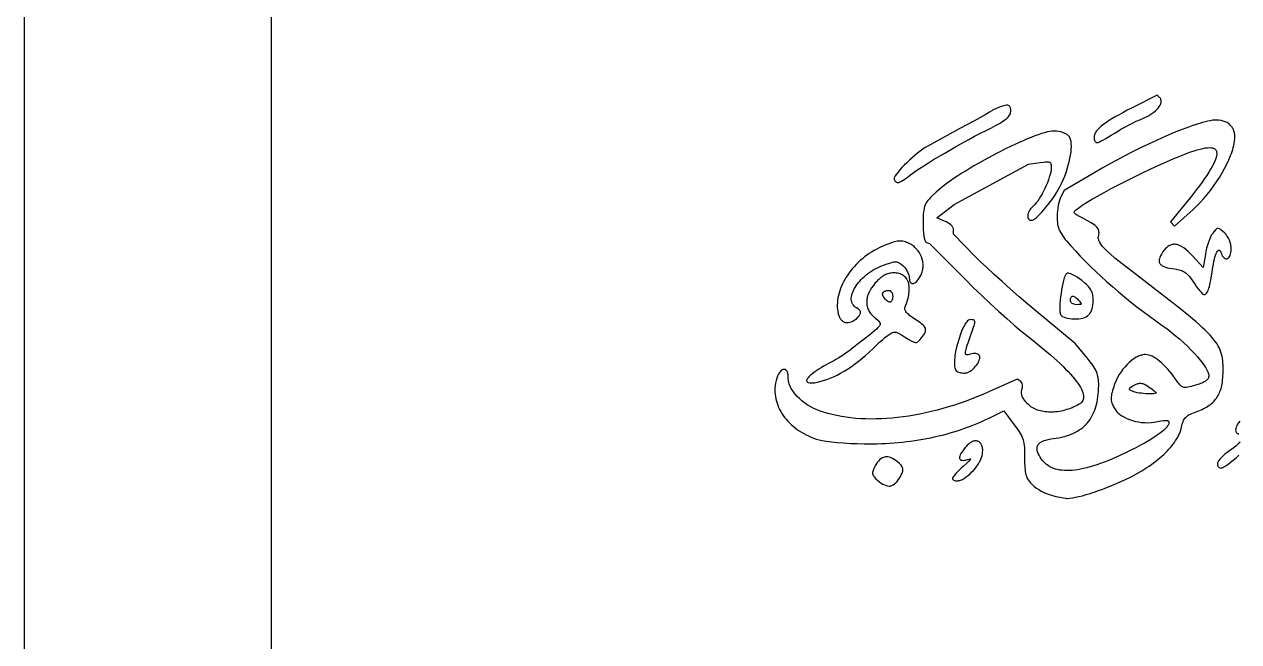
# Model space of a CAD drawing. Extents: x -592 to 638, y 287 to 852.
# Drawn here: x -591.9 to -395, y 569.6 to 669.6 of the extents above; entities that cross this region are included whole.
import ezdxf

# ---------------------------------------------------------------- set-up
doc = ezdxf.new("R2010")
doc.units = 0
doc.layers.add('COUCHE_1', color=18, linetype='CONTINUOUS')
doc.layers.add('LAYER_1', color=174, linetype='CONTINUOUS')

msp = doc.modelspace()

# ---------------------------------------------------------------- linework, layer by layer
at = {"layer": 'COUCHE_1'}
for points in [[(-591.86, 287.13), (638.14, 287.13), (638.14, 852.13), (-591.86, 852.13)], [(-408.23, 658.19), (-412.3, 656.12), (-413.11, 655.71), (-413.84, 655.32), (-414.52, 654.95), (-415.14, 654.6), (-415.7, 654.26), (-416.2, 653.95), (-416.64, 653.65), (-417.04, 653.36), (-417.38, 653.08), (-417.67, 652.82), (-417.91, 652.56), (-418.11, 652.31), (-418.26, 652.07), (-418.33, 651.95), (-418.37, 651.83), (-418.41, 651.71), (-418.44, 651.59), (-418.46, 651.47), (-418.47, 651.35), (-418.46, 651.18), (-418.44, 651.03), (-418.4, 650.89), (-418.34, 650.76), (-418.28, 650.65), (-418.2, 650.56), (-418.09, 650.49), (-417.98, 650.47), (-417.9, 650.48), (-417.82, 650.51), (-417.6, 650.6), (-417.31, 650.74), (-416.97, 650.92), (-416.57, 651.15), (-416.14, 651.4), (-415.68, 651.68), (-415.2, 651.98), (-414.69, 652.3), (-414.12, 652.64), (-413.51, 652.98), (-412.88, 653.31), (-412.25, 653.63), (-411.64, 653.93), (-411.07, 654.19), (-410.55, 654.41), (-410.16, 654.58), (-409.78, 654.76), (-409.43, 654.96), (-409.1, 655.17), (-408.8, 655.39), (-408.53, 655.61), (-408.28, 655.84), (-408.08, 656.07), (-407.9, 656.31), (-407.76, 656.54), (-407.66, 656.77), (-407.63, 656.88), (-407.6, 657), (-407.59, 657.11), (-407.59, 657.22), (-407.6, 657.33), (-407.63, 657.43), (-407.66, 657.53), (-407.71, 657.63), (-407.77, 657.72), (-407.85, 657.81)], [(-432.45, 656.52), (-432.56, 656.53), (-432.68, 656.53), (-432.96, 656.48), (-433.3, 656.4), (-433.81, 656.23), (-434.31, 656.03), (-434.74, 655.83), (-434.92, 655.73), (-435.05, 655.65), (-435.45, 655.4), (-436.13, 655), (-437.01, 654.51), (-437.98, 653.97), (-440.24, 652.75), (-442.31, 651.63), (-445.51, 649.87), (-445.86, 649.66), (-446.24, 649.41), (-446.64, 649.11), (-447.07, 648.77), (-447.51, 648.41), (-447.95, 648.02), (-448.39, 647.62), (-448.82, 647.22), (-449.23, 646.82), (-449.61, 646.43), (-449.95, 646.06), (-450.25, 645.71), (-450.5, 645.39), (-450.69, 645.12), (-450.76, 644.99), (-450.82, 644.88), (-450.85, 644.78), (-450.87, 644.68), (-450.86, 644.55), (-450.83, 644.42), (-450.77, 644.31), (-450.71, 644.21), (-450.62, 644.12), (-450.52, 644.06), (-450.41, 644.01), (-450.29, 644), (-450.21, 644.01), (-450.13, 644.03), (-449.93, 644.1), (-449.71, 644.22), (-449.44, 644.37), (-449.16, 644.56), (-448.85, 644.77), (-448.54, 645), (-448.22, 645.25), (-447.84, 645.55), (-447.34, 645.9), (-446.75, 646.3), (-446.06, 646.74), (-445.31, 647.22), (-444.48, 647.72), (-442.68, 648.79), (-440.76, 649.89), (-438.79, 650.98), (-437.83, 651.5), (-436.89, 651.99), (-435.98, 652.46), (-435.12, 652.88), (-434.34, 653.28), (-433.69, 653.64), (-433.41, 653.82), (-433.15, 653.98), (-432.93, 654.15), (-432.73, 654.31), (-432.55, 654.46), (-432.4, 654.62), (-432.27, 654.77), (-432.17, 654.93), (-432.09, 655.08), (-432.03, 655.24), (-432, 655.4), (-431.98, 655.56), (-431.99, 655.87), (-432.01, 656), (-432.03, 656.12), (-432.07, 656.22), (-432.11, 656.31), (-432.18, 656.39), (-432.25, 656.45), (-432.35, 656.5)], [(-397.37, 653.92), (-397.54, 653.97), (-397.71, 654.02), (-397.9, 654.06), (-398.28, 654.11), (-398.7, 654.13), (-398.98, 654.12), (-399.3, 654.09), (-399.65, 654.03), (-400.04, 653.95), (-400.46, 653.85), (-400.92, 653.73), (-401.4, 653.59), (-401.91, 653.43), (-402.45, 653.25), (-403.01, 653.05), (-404.2, 652.61), (-405.48, 652.1), (-406.83, 651.52), (-408.23, 650.9), (-409.68, 650.23), (-411.17, 649.51), (-412.67, 648.76), (-414.18, 647.98), (-415.68, 647.17), (-417.17, 646.34), (-418.62, 645.49), (-423.32, 642.7), (-423.87, 641.69), (-423.93, 641.57), (-423.99, 641.44), (-424.1, 641.12), (-424.19, 640.74), (-424.28, 640.33), (-424.35, 639.88), (-424.4, 639.42), (-424.44, 638.95), (-424.46, 638.49), (-424.46, 638.16), (-424.45, 637.85), (-424.42, 637.56), (-424.38, 637.28), (-424.33, 637.01), (-424.26, 636.74), (-424.17, 636.48), (-424.06, 636.22), (-423.92, 635.96), (-423.76, 635.69), (-423.58, 635.41), (-423.37, 635.12), (-423.14, 634.81), (-422.87, 634.49), (-422.24, 633.76), (-421.49, 632.93), (-420.71, 632.1), (-419.9, 631.27), (-419.06, 630.43), (-418.2, 629.6), (-417.31, 628.77), (-416.4, 627.94), (-415.46, 627.11), (-414.51, 626.29), (-413.54, 625.48), (-412.55, 624.68), (-411.55, 623.88), (-410.53, 623.1), (-409.5, 622.34), (-408.47, 621.59), (-407.42, 620.85), (-406.71, 620.34), (-406.01, 619.81), (-405.32, 619.25), (-404.64, 618.67), (-403.99, 618.09), (-403.36, 617.5), (-402.77, 616.91), (-402.22, 616.33), (-401.71, 615.77), (-401.26, 615.22), (-400.85, 614.7), (-400.51, 614.22), (-400.37, 613.99), (-400.24, 613.77), (-400.14, 613.57), (-400.05, 613.37), (-399.98, 613.2), (-399.93, 613.03), (-399.9, 612.89), (-399.89, 612.76), (-399.9, 612.63), (-399.92, 612.5), (-399.95, 612.39), (-400, 612.28), (-400.06, 612.17), (-400.14, 612.07), (-400.24, 611.98), (-400.35, 611.88), (-400.49, 611.79), (-400.64, 611.7), (-400.81, 611.61), (-401.01, 611.52), (-401.23, 611.43), (-401.47, 611.35), (-402.02, 611.18), (-402.73, 610.98), (-403.02, 610.91), (-403.28, 610.85), (-403.5, 610.82), (-403.69, 610.81), (-403.86, 610.82), (-404.01, 610.85), (-404.15, 610.9), (-404.28, 610.98), (-404.41, 611.08), (-404.55, 611.22), (-404.69, 611.38), (-404.85, 611.58), (-405.21, 612.09), (-405.55, 612.56), (-405.89, 613), (-406.22, 613.42), (-406.55, 613.81), (-406.88, 614.17), (-407.21, 614.5), (-407.53, 614.8), (-407.85, 615.07), (-408.16, 615.31), (-408.47, 615.52), (-408.77, 615.71), (-409.07, 615.86), (-409.36, 615.97), (-409.64, 616.06), (-409.92, 616.12), (-410.19, 616.14), (-410.37, 616.13), (-410.55, 616.11), (-410.72, 616.07), (-410.91, 616.03), (-411.09, 615.96), (-411.27, 615.89), (-411.46, 615.8), (-411.65, 615.71), (-411.83, 615.6), (-412.02, 615.47), (-412.39, 615.2), (-412.76, 614.89), (-413.11, 614.55), (-413.46, 614.17), (-413.79, 613.77), (-414.11, 613.34), (-414.4, 612.89), (-414.67, 612.42), (-414.91, 611.94), (-415.12, 611.45), (-415.22, 611.2), (-415.3, 610.94), (-415.49, 610.3), (-415.57, 610.02), (-415.63, 609.76), (-415.67, 609.52), (-415.7, 609.3), (-415.72, 609.08), (-415.71, 608.88), (-415.7, 608.69), (-415.66, 608.5), (-415.61, 608.32), (-415.55, 608.13), (-415.46, 607.95), (-415.36, 607.76), (-415.12, 607.35), (-415.01, 607.19), (-414.89, 607.03), (-414.76, 606.88), (-414.61, 606.73), (-414.46, 606.59), (-414.3, 606.46), (-414.13, 606.33), (-413.95, 606.21), (-413.76, 606.09), (-413.57, 605.98), (-413.16, 605.78), (-412.72, 605.6), (-412.26, 605.45), (-411.78, 605.32), (-411.29, 605.22), (-410.79, 605.15), (-410.27, 605.12), (-409.76, 605.11), (-409.24, 605.13), (-408.72, 605.19), (-408.46, 605.23), (-408.21, 605.28), (-407.68, 605.39), (-407.26, 605.45), (-406.92, 605.48), (-406.79, 605.48), (-406.67, 605.47), (-406.58, 605.45), (-406.51, 605.42), (-406.45, 605.39), (-406.41, 605.35), (-406.38, 605.31), (-406.36, 605.25), (-406.35, 605.18), (-406.35, 605.1), (-406.35, 605.01), (-406.38, 604.91), (-406.42, 604.81), (-406.47, 604.7), (-406.55, 604.59), (-406.64, 604.46), (-406.74, 604.33), (-406.86, 604.2), (-407.16, 603.92), (-407.52, 603.62), (-407.94, 603.3), (-408.42, 602.96), (-408.96, 602.61), (-409.56, 602.24), (-410.22, 601.86), (-410.93, 601.47), (-411.7, 601.06), (-412.52, 600.65), (-413.4, 600.22), (-414.32, 599.78), (-414.98, 599.48), (-415.62, 599.2), (-416.25, 598.94), (-416.86, 598.7), (-417.45, 598.48), (-418.02, 598.28), (-418.58, 598.1), (-419.13, 597.94), (-419.66, 597.79), (-420.17, 597.67), (-420.66, 597.57), (-421.14, 597.48), (-421.6, 597.42), (-422.05, 597.37), (-422.48, 597.35), (-422.89, 597.34), (-423.29, 597.35), (-423.68, 597.39), (-424.04, 597.44), (-424.39, 597.51), (-424.73, 597.6), (-425.04, 597.71), (-425.35, 597.83), (-425.63, 597.98), (-425.91, 598.15), (-426.16, 598.33), (-426.41, 598.53), (-426.63, 598.76), (-426.85, 599), (-427.04, 599.26), (-427.23, 599.54), (-427.39, 599.84), (-427.53, 600.14), (-427.63, 600.41), (-427.7, 600.66), (-427.71, 600.78), (-427.72, 600.89), (-427.72, 601), (-427.71, 601.11), (-427.69, 601.21), (-427.66, 601.31), (-427.63, 601.4), (-427.58, 601.49), (-427.53, 601.57), (-427.46, 601.65), (-427.39, 601.73), (-427.31, 601.81), (-427.21, 601.88), (-427.11, 601.95), (-426.87, 602.08), (-426.59, 602.2), (-426.27, 602.3), (-425.91, 602.4), (-425.5, 602.47), (-425.05, 602.54), (-424.6, 602.6), (-424.16, 602.68), (-423.73, 602.77), (-423.32, 602.87), (-422.93, 602.98), (-422.55, 603.11), (-422.18, 603.24), (-421.83, 603.4), (-421.5, 603.56), (-421.18, 603.74), (-420.87, 603.93), (-420.58, 604.13), (-420.3, 604.35), (-420.04, 604.58), (-419.79, 604.83), (-419.56, 605.09), (-419.34, 605.36), (-419.13, 605.65), (-418.94, 605.95), (-418.77, 606.26), (-418.61, 606.59), (-418.46, 606.93), (-418.32, 607.29), (-418.2, 607.66), (-418.1, 608.04), (-418, 608.44), (-417.92, 608.85), (-417.86, 609.28), (-417.81, 609.72), (-417.77, 610.18), (-417.74, 610.65), (-417.73, 611.14), (-417.73, 611.45), (-417.74, 611.75), (-417.76, 612.04), (-417.8, 612.32), (-417.85, 612.58), (-417.91, 612.84), (-417.99, 613.1), (-418.09, 613.36), (-418.21, 613.61), (-418.34, 613.87), (-418.5, 614.14), (-418.68, 614.41), (-418.88, 614.69), (-419.1, 614.99), (-419.62, 615.64), (-421.52, 617.92), (-427.88, 623.18), (-429.22, 624.31), (-430.62, 625.51), (-432.02, 626.73), (-433.39, 627.96), (-434.69, 629.13), (-435.88, 630.23), (-436.91, 631.22), (-437.75, 632.05), (-441.25, 635.65), (-441.24, 636.37), (-441.25, 636.46), (-441.27, 636.56), (-441.31, 636.66), (-441.36, 636.75), (-441.42, 636.85), (-441.5, 636.95), (-441.68, 637.14), (-441.9, 637.32), (-442.15, 637.49), (-442.42, 637.65), (-442.71, 637.78), (-443.98, 638.28), (-441.17, 640.46), (-429.1, 646.96), (-427.2, 647.24), (-426.62, 647.32), (-426.38, 647.35), (-426.17, 647.36), (-426, 647.36), (-425.86, 647.35), (-425.74, 647.33), (-425.65, 647.29), (-425.59, 647.25), (-425.53, 647.19), (-425.49, 647.12), (-425.46, 647.02), (-425.44, 646.89), (-425.43, 646.74), (-425.43, 646.37), (-425.45, 646.05), (-425.51, 645.69), (-425.61, 645.3), (-425.73, 644.88), (-425.88, 644.44), (-426.05, 643.98), (-426.24, 643.52), (-426.45, 643.06), (-426.67, 642.6), (-426.9, 642.16), (-427.14, 641.75), (-427.37, 641.36), (-427.61, 641.01), (-427.85, 640.71), (-428.08, 640.45), (-428.18, 640.34), (-428.29, 640.25), (-428.46, 640.1), (-428.62, 639.93), (-428.77, 639.75), (-428.89, 639.57), (-428.99, 639.38), (-429.08, 639.19), (-429.15, 639), (-429.19, 638.82), (-429.22, 638.65), (-429.22, 638.48), (-429.2, 638.33), (-429.15, 638.19), (-429.07, 638.07), (-429.02, 638.02), (-428.96, 637.97), (-428.89, 637.94), (-428.82, 637.91), (-428.66, 637.89), (-428.55, 637.9), (-428.44, 637.94), (-428.33, 637.99), (-428.21, 638.06), (-427.94, 638.26), (-427.65, 638.51), (-427.32, 638.82), (-426.98, 639.17), (-426.63, 639.57), (-426.27, 640), (-425.9, 640.46), (-425.54, 640.94), (-425.18, 641.43), (-424.84, 641.93), (-424.52, 642.43), (-424.23, 642.92), (-423.96, 643.4), (-423.74, 643.86), (-423.47, 644.45), (-423.23, 645.04), (-423.02, 645.63), (-422.82, 646.22), (-422.65, 646.8), (-422.5, 647.37), (-422.38, 647.92), (-422.28, 648.45), (-422.21, 648.96), (-422.17, 649.44), (-422.16, 649.89), (-422.17, 650.3), (-422.21, 650.66), (-422.25, 650.84), (-422.29, 650.99), (-422.34, 651.14), (-422.39, 651.28), (-422.46, 651.4), (-422.54, 651.51), (-422.62, 651.59), (-422.72, 651.68), (-422.83, 651.76), (-422.95, 651.84), (-423.22, 651.98), (-423.53, 652.1), (-423.87, 652.2), (-424.22, 652.28), (-424.59, 652.33), (-424.95, 652.35), (-425.27, 652.33), (-425.63, 652.28), (-426.04, 652.2), (-426.5, 652.08), (-426.99, 651.93), (-427.52, 651.75), (-428.09, 651.55), (-428.68, 651.32), (-429.31, 651.07), (-429.96, 650.79), (-430.63, 650.49), (-431.32, 650.18), (-432.74, 649.5), (-434.2, 648.76), (-435.67, 647.98), (-437.13, 647.17), (-437.84, 646.76), (-438.54, 646.35), (-439.23, 645.93), (-439.89, 645.52), (-440.53, 645.11), (-441.14, 644.71), (-441.73, 644.31), (-442.28, 643.92), (-442.79, 643.53), (-443.27, 643.16), (-443.7, 642.8), (-444.09, 642.46), (-444.72, 641.86), (-444.98, 641.59), (-445.21, 641.34), (-445.4, 641.1), (-445.57, 640.86), (-445.72, 640.62), (-445.84, 640.38), (-445.94, 640.12), (-446.01, 639.84), (-446.07, 639.54), (-446.12, 639.22), (-446.15, 638.87), (-446.17, 638.47), (-446.19, 637.55), (-446.19, 636.95), (-446.16, 636.38), (-446.12, 635.86), (-446.06, 635.4), (-445.99, 635), (-445.95, 634.83), (-445.9, 634.69), (-445.85, 634.56), (-445.8, 634.46), (-445.73, 634.37), (-445.65, 634.32), (-445.14, 634.14), (-439.27, 628.23), (-438, 626.98), (-436.67, 625.69), (-435.3, 624.4), (-433.95, 623.15), (-432.64, 621.97), (-431.43, 620.91), (-430.35, 619.99), (-429.87, 619.6), (-429.43, 619.26), (-428.02, 618.15), (-426.72, 617.09), (-426.11, 616.58), (-425.53, 616.09), (-424.98, 615.6), (-424.46, 615.13), (-423.97, 614.67), (-423.51, 614.23), (-423.08, 613.8), (-422.68, 613.38), (-422.31, 612.98), (-421.96, 612.59), (-421.65, 612.21), (-421.37, 611.85), (-421.12, 611.5), (-420.89, 611.17), (-420.7, 610.85), (-420.54, 610.54), (-420.41, 610.26), (-420.3, 609.98), (-420.23, 609.73), (-420.19, 609.49), (-420.18, 609.26), (-420.19, 609.05), (-420.24, 608.86), (-420.31, 608.69), (-420.41, 608.52), (-420.54, 608.37), (-420.69, 608.24), (-420.89, 608.11), (-421.17, 607.95), (-421.46, 607.8), (-421.75, 607.66), (-422.05, 607.54), (-422.35, 607.42), (-422.64, 607.31), (-422.94, 607.22), (-423.24, 607.13), (-423.53, 607.05), (-423.83, 606.99), (-424.13, 606.93), (-424.42, 606.89), (-424.71, 606.85), (-425, 606.83), (-425.29, 606.82), (-425.57, 606.81), (-425.85, 606.82), (-426.12, 606.84), (-426.39, 606.86), (-426.65, 606.9), (-426.91, 606.95), (-427.16, 607.01), (-427.41, 607.08), (-427.64, 607.16), (-427.87, 607.24), (-428.1, 607.34), (-428.31, 607.45), (-428.51, 607.57), (-428.71, 607.7), (-428.9, 607.84), (-429.07, 607.99), (-429.24, 608.15), (-429.53, 608.47), (-429.78, 608.79), (-429.88, 608.94), (-429.97, 609.09), (-430.05, 609.24), (-430.12, 609.38), (-430.17, 609.52), (-430.21, 609.65), (-430.24, 609.79), (-430.25, 609.92), (-430.26, 610.04), (-430.25, 610.16), (-430.23, 610.28), (-430.2, 610.4), (-430.14, 610.62), (-430.1, 610.83), (-430.09, 611.04), (-430.1, 611.24), (-430.14, 611.43), (-430.2, 611.59), (-430.28, 611.73), (-430.34, 611.78), (-430.4, 611.83), (-430.94, 612.18), (-435.44, 610.16), (-436.39, 609.75), (-437.33, 609.35), (-438.28, 608.98), (-439.23, 608.62), (-440.17, 608.29), (-441.11, 607.97), (-442.05, 607.68), (-442.99, 607.4), (-443.93, 607.15), (-444.86, 606.92), (-445.78, 606.7), (-446.7, 606.51), (-447.61, 606.34), (-448.52, 606.19), (-449.42, 606.05), (-450.31, 605.94), (-451.2, 605.85), (-452.07, 605.78), (-452.93, 605.74), (-453.79, 605.71), (-454.63, 605.7), (-455.46, 605.72), (-456.28, 605.75), (-457.09, 605.81), (-457.88, 605.89), (-458.66, 605.99), (-459.42, 606.11), (-460.17, 606.25), (-460.9, 606.42), (-461.62, 606.6), (-462.32, 606.81), (-463, 607.04), (-463.51, 607.24), (-464.01, 607.47), (-464.5, 607.73), (-464.96, 608.02), (-465.41, 608.33), (-465.82, 608.65), (-466.21, 609), (-466.57, 609.35), (-466.9, 609.72), (-467.19, 610.09), (-467.32, 610.28), (-467.44, 610.47), (-467.55, 610.66), (-467.65, 610.85), (-467.74, 611.04), (-467.82, 611.23), (-467.89, 611.41), (-467.94, 611.6), (-467.98, 611.78), (-468.01, 611.96), (-468.03, 612.14), (-468.04, 612.32), (-468.05, 612.7), (-468.07, 612.87), (-468.09, 613.02), (-468.13, 613.16), (-468.17, 613.29), (-468.22, 613.4), (-468.27, 613.49), (-468.34, 613.58), (-468.41, 613.64), (-468.49, 613.7), (-468.57, 613.73), (-468.66, 613.75), (-468.75, 613.75), (-468.85, 613.73), (-468.94, 613.7), (-469.03, 613.65), (-469.12, 613.59), (-469.2, 613.52), (-469.29, 613.43), (-469.46, 613.23), (-469.61, 612.97), (-469.76, 612.67), (-469.89, 612.33), (-470.01, 611.94), (-470.1, 611.52), (-470.16, 611.15), (-470.19, 610.78), (-470.2, 610.42), (-470.2, 610.05), (-470.17, 609.69), (-470.12, 609.33), (-470.05, 608.98), (-469.97, 608.62), (-469.86, 608.27), (-469.74, 607.93), (-469.6, 607.59), (-469.44, 607.25), (-469.26, 606.92), (-469.07, 606.6), (-468.85, 606.28), (-468.63, 605.97), (-468.38, 605.67), (-468.12, 605.37), (-467.85, 605.09), (-467.56, 604.81), (-467.26, 604.54), (-466.94, 604.28), (-466.61, 604.03), (-466.26, 603.79), (-465.9, 603.57), (-465.53, 603.35), (-465.15, 603.15), (-464.75, 602.96), (-464.34, 602.78), (-463.93, 602.61), (-463.5, 602.46), (-463.05, 602.32), (-462.83, 602.26), (-462.55, 602.21), (-461.87, 602.1), (-461.05, 602), (-460.1, 601.91), (-459.07, 601.83), (-457.97, 601.76), (-456.85, 601.72), (-455.73, 601.69), (-455.03, 601.69), (-454.33, 601.69), (-453.63, 601.7), (-452.94, 601.72), (-452.26, 601.76), (-451.57, 601.8), (-450.89, 601.84), (-450.22, 601.9), (-449.54, 601.97), (-448.87, 602.04), (-448.21, 602.13), (-447.55, 602.22), (-446.89, 602.32), (-446.24, 602.43), (-445.6, 602.55), (-444.95, 602.68), (-444.32, 602.82), (-443.69, 602.96), (-443.06, 603.11), (-442.44, 603.27), (-441.82, 603.44), (-441.22, 603.62), (-440.61, 603.81), (-440.02, 604.01), (-439.43, 604.21), (-438.84, 604.42), (-438.26, 604.64), (-437.69, 604.87), (-437.13, 605.11), (-436.57, 605.35), (-436.02, 605.6), (-435.48, 605.86), (-433.09, 607.04), (-431.4, 604.78), (-430.9, 604.07), (-430.69, 603.76), (-430.5, 603.46), (-430.34, 603.17), (-430.21, 602.9), (-430.09, 602.62), (-429.99, 602.34), (-429.91, 602.06), (-429.85, 601.76), (-429.8, 601.44), (-429.77, 601.1), (-429.74, 600.74), (-429.73, 600.34), (-429.73, 599.42), (-429.73, 598.54), (-429.72, 598.15), (-429.7, 597.8), (-429.67, 597.47), (-429.63, 597.18), (-429.58, 596.91), (-429.52, 596.66), (-429.44, 596.42), (-429.35, 596.2), (-429.25, 596), (-429.12, 595.8), (-428.99, 595.61), (-428.83, 595.42), (-428.66, 595.23), (-428.46, 595.04), (-428.17, 594.78), (-427.82, 594.52), (-427.44, 594.27), (-427.03, 594.03), (-426.61, 593.81), (-426.19, 593.62), (-425.78, 593.46), (-425.4, 593.35), (-424.67, 593.17), (-424, 593.02), (-423.45, 592.91), (-423.1, 592.86), (-422.94, 592.85), (-422.77, 592.85), (-422.39, 592.87), (-421.95, 592.93), (-421.46, 593.02), (-420.93, 593.14), (-420.36, 593.28), (-419.75, 593.45), (-419.11, 593.64), (-418.44, 593.86), (-417.75, 594.1), (-417.04, 594.36), (-416.32, 594.64), (-415.59, 594.93), (-414.85, 595.24), (-414.12, 595.57), (-413.39, 595.9), (-412.47, 596.36), (-411.59, 596.83), (-410.75, 597.32), (-409.94, 597.83), (-409.56, 598.08), (-409.19, 598.35), (-408.82, 598.61), (-408.47, 598.88), (-408.13, 599.15), (-407.81, 599.42), (-407.49, 599.69), (-407.19, 599.97), (-406.9, 600.24), (-406.62, 600.52), (-406.36, 600.8), (-406.11, 601.08), (-405.88, 601.36), (-405.66, 601.64), (-405.45, 601.92), (-405.26, 602.2), (-405.08, 602.48), (-404.92, 602.76), (-404.78, 603.04), (-404.65, 603.32), (-404.53, 603.59), (-404.44, 603.87), (-404.36, 604.14), (-404.29, 604.41), (-404.24, 604.67), (-404.18, 604.91), (-404.11, 605.13), (-404.04, 605.32), (-403.96, 605.5), (-403.87, 605.66), (-403.77, 605.81), (-403.65, 605.95), (-403.52, 606.07), (-403.38, 606.19), (-403.22, 606.3), (-403.04, 606.41), (-402.84, 606.51), (-402.61, 606.61), (-402.09, 606.81), (-401.51, 607.02), (-400.97, 607.25), (-400.72, 607.38), (-400.48, 607.51), (-400.25, 607.64), (-400.03, 607.78), (-399.82, 607.92), (-399.62, 608.07), (-399.43, 608.23), (-399.25, 608.39), (-399.08, 608.56), (-398.92, 608.73), (-398.77, 608.91), (-398.63, 609.1), (-398.5, 609.3), (-398.38, 609.5), (-398.27, 609.71), (-398.16, 609.93), (-398.07, 610.15), (-397.98, 610.38), (-397.9, 610.62), (-397.84, 610.87), (-397.77, 611.13), (-397.72, 611.39), (-397.68, 611.67), (-397.64, 611.95), (-397.59, 612.54), (-397.57, 613.17), (-397.57, 614.02), (-397.57, 614.42), (-397.59, 614.8), (-397.62, 615.17), (-397.67, 615.52), (-397.73, 615.86), (-397.81, 616.2), (-397.91, 616.53), (-398.03, 616.86), (-398.17, 617.19), (-398.35, 617.52), (-398.55, 617.86), (-398.78, 618.2), (-399.04, 618.55), (-399.34, 618.91), (-399.67, 619.28), (-400.04, 619.67), (-400.45, 620.07), (-400.9, 620.5), (-401.4, 620.95), (-401.94, 621.43), (-402.54, 621.93), (-403.18, 622.47), (-404.62, 623.64), (-406.3, 624.96), (-410.39, 628.14), (-415.11, 631.77), (-416.58, 633.11), (-416.88, 633.41), (-417.14, 633.71), (-417.36, 634.01), (-417.55, 634.3), (-417.62, 634.44), (-417.68, 634.58), (-417.73, 634.71), (-417.76, 634.83), (-417.79, 634.95), (-417.8, 635.06), (-417.79, 635.15), (-417.78, 635.24), (-417.72, 635.45), (-417.69, 635.66), (-417.67, 635.85), (-417.68, 636.04), (-417.71, 636.22), (-417.78, 636.39), (-417.87, 636.56), (-417.99, 636.72), (-418.14, 636.89), (-418.32, 637.05), (-418.54, 637.21), (-418.79, 637.38), (-419.08, 637.56), (-419.41, 637.75), (-420.19, 638.18), (-420.83, 638.52), (-421.3, 638.78), (-421.46, 638.89), (-421.58, 638.99), (-421.66, 639.07), (-421.71, 639.14), (-421.71, 639.16), (-421.71, 639.19), (-421.7, 639.25), (-421.66, 639.32), (-421.59, 639.41), (-421.47, 639.52), (-421.33, 639.64), (-420.94, 639.94), (-420.7, 640.12), (-420.41, 640.32), (-419.71, 640.77), (-418.88, 641.27), (-417.92, 641.82), (-416.86, 642.41), (-415.71, 643.02), (-414.49, 643.66), (-413.22, 644.3), (-411.92, 644.95), (-410.61, 645.58), (-409.29, 646.21), (-408, 646.8), (-406.74, 647.36), (-405.54, 647.88), (-404.41, 648.35), (-403.38, 648.76), (-402.8, 648.97), (-402.26, 649.16), (-401.76, 649.31), (-401.29, 649.44), (-400.86, 649.54), (-400.47, 649.61), (-400.11, 649.65), (-399.79, 649.66), (-399.52, 649.65), (-399.27, 649.61), (-399.17, 649.58), (-399.07, 649.54), (-398.99, 649.5), (-398.91, 649.45), (-398.84, 649.4), (-398.79, 649.34), (-398.73, 649.28), (-398.69, 649.21), (-398.66, 649.13), (-398.63, 649.04), (-398.61, 648.95), (-398.59, 648.84), (-398.59, 648.73), (-398.6, 648.62), (-398.63, 648.35), (-398.7, 648.06), (-398.81, 647.74), (-398.95, 647.39), (-399.13, 647), (-399.35, 646.59), (-399.6, 646.15), (-399.89, 645.67), (-400.21, 645.17), (-400.57, 644.64), (-400.97, 644.08), (-401.41, 643.48), (-401.88, 642.86), (-402.38, 642.21), (-402.92, 641.53), (-406.07, 637.63), (-405.43, 636.97), (-402.43, 639.67), (-401.85, 640.21), (-401.27, 640.8), (-400.71, 641.42), (-400.16, 642.06), (-399.63, 642.73), (-399.12, 643.42), (-398.63, 644.13), (-398.17, 644.84), (-397.74, 645.56), (-397.33, 646.28), (-396.97, 646.99), (-396.64, 647.69), (-396.35, 648.38), (-396.22, 648.72), (-396.11, 649.05), (-396, 649.38), (-395.91, 649.7), (-395.83, 650.01), (-395.77, 650.32), (-395.7, 650.74), (-395.66, 651.15), (-395.66, 651.53), (-395.68, 651.72), (-395.7, 651.89), (-395.73, 652.06), (-395.77, 652.23), (-395.82, 652.39), (-395.88, 652.54), (-395.94, 652.69), (-396.02, 652.83), (-396.1, 652.97), (-396.19, 653.09), (-396.29, 653.21), (-396.4, 653.33), (-396.51, 653.44), (-396.64, 653.53), (-396.77, 653.63), (-396.91, 653.71), (-397.05, 653.79), (-397.21, 653.86)], [(-398.17, 636.5), (-398.29, 636.54), (-398.4, 636.55), (-398.51, 636.54), (-398.62, 636.49), (-398.72, 636.43), (-398.82, 636.34), (-399.03, 636.1), (-399.28, 635.78), (-399.36, 635.66), (-399.44, 635.52), (-399.61, 635.18), (-399.78, 634.79), (-399.94, 634.35), (-400.09, 633.88), (-400.23, 633.38), (-400.34, 632.88), (-400.44, 632.38), (-400.79, 630.24), (-402.46, 632.07), (-402.86, 632.48), (-403.23, 632.84), (-403.6, 633.16), (-403.94, 633.42), (-404.28, 633.64), (-404.44, 633.73), (-404.61, 633.81), (-404.76, 633.87), (-404.92, 633.92), (-405.08, 633.96), (-405.23, 633.99), (-405.38, 634.01), (-405.53, 634.01), (-405.67, 634), (-405.82, 633.97), (-405.96, 633.93), (-406.1, 633.88), (-406.23, 633.82), (-406.37, 633.75), (-406.5, 633.66), (-406.63, 633.56), (-406.75, 633.45), (-406.88, 633.32), (-407.12, 633.04), (-407.36, 632.71), (-407.55, 632.42), (-407.71, 632.14), (-407.82, 631.88), (-407.89, 631.64), (-407.92, 631.53), (-407.93, 631.41), (-407.93, 631.31), (-407.92, 631.2), (-407.9, 631.1), (-407.86, 631), (-407.82, 630.91), (-407.76, 630.82), (-407.69, 630.74), (-407.61, 630.67), (-407.52, 630.6), (-407.42, 630.53), (-407.19, 630.41), (-406.92, 630.3), (-406.6, 630.21), (-406.24, 630.13), (-405.84, 630.06), (-405.39, 630.01), (-405.13, 629.97), (-404.89, 629.93), (-404.67, 629.88), (-404.46, 629.81), (-404.26, 629.74), (-404.08, 629.66), (-403.89, 629.56), (-403.72, 629.45), (-403.55, 629.32), (-403.39, 629.17), (-403.22, 629.01), (-403.06, 628.83), (-402.89, 628.62), (-402.72, 628.4), (-402.37, 627.88), (-402.11, 627.49), (-401.85, 627.12), (-401.6, 626.78), (-401.36, 626.49), (-401.14, 626.25), (-400.95, 626.06), (-400.79, 625.93), (-400.71, 625.89), (-400.63, 625.88), (-400.51, 625.89), (-400.39, 625.94), (-400.29, 626.03), (-400.2, 626.14), (-400.11, 626.28), (-400.03, 626.45), (-399.95, 626.66), (-399.87, 626.9), (-399.79, 627.18), (-399.71, 627.49), (-399.55, 628.25), (-399.39, 629.18), (-399.21, 630.3), (-399.14, 630.77), (-399.06, 631.2), (-398.97, 631.59), (-398.88, 631.94), (-398.78, 632.24), (-398.69, 632.5), (-398.59, 632.71), (-398.49, 632.87), (-398.4, 632.98), (-398.35, 633.02), (-398.32, 633.04), (-398.28, 633.06), (-398.25, 633.06), (-398.22, 633.06), (-398.19, 633.05), (-398.15, 633.03), (-398.12, 633), (-398.07, 632.96), (-398.03, 632.9), (-397.94, 632.74), (-397.84, 632.52), (-397.75, 632.29), (-397.64, 632.09), (-397.52, 631.92), (-397.39, 631.8), (-397.25, 631.72), (-397.11, 631.67), (-397.04, 631.67), (-396.96, 631.67), (-396.83, 631.72), (-396.7, 631.8), (-396.59, 631.92), (-396.49, 632.07), (-396.41, 632.25), (-396.35, 632.46), (-396.29, 632.7), (-396.26, 632.96), (-396.25, 633.26), (-396.25, 633.42), (-396.27, 633.59), (-396.29, 633.77), (-396.32, 633.95), (-396.42, 634.3), (-396.55, 634.65), (-396.71, 634.99), (-396.89, 635.3), (-396.99, 635.44), (-397.09, 635.58), (-397.2, 635.7), (-397.31, 635.82), (-397.66, 636.13), (-397.93, 636.36), (-398.06, 636.44)], [(-457.89, 629.74), (-458.16, 629.4), (-458.41, 629.04), (-458.64, 628.68), (-458.86, 628.32), (-459.06, 627.95), (-459.25, 627.58), (-459.42, 627.21), (-459.57, 626.83), (-459.7, 626.46), (-459.81, 626.08), (-459.91, 625.7), (-459.98, 625.32), (-460.04, 624.95), (-460.08, 624.58), (-460.09, 624.2), (-460.09, 623.84), (-460.06, 623.47), (-460.01, 623.12), (-459.94, 622.76), (-459.85, 622.45), (-459.79, 622.31), (-459.73, 622.18), (-459.66, 622.05), (-459.59, 621.93), (-459.5, 621.82), (-459.42, 621.72), (-459.32, 621.64), (-459.23, 621.56), (-459.12, 621.49), (-459.01, 621.43), (-458.9, 621.39), (-458.78, 621.35), (-458.66, 621.33), (-458.54, 621.32), (-458.31, 621.34), (-458.07, 621.39), (-457.83, 621.47), (-457.59, 621.57), (-457.36, 621.7), (-457.14, 621.84), (-456.94, 622.01), (-456.77, 622.18), (-456.56, 622.43), (-456.42, 622.65), (-456.37, 622.75), (-456.34, 622.85), (-456.32, 622.94), (-456.32, 623.04), (-456.35, 623.13), (-456.39, 623.22), (-456.45, 623.3), (-456.52, 623.38), (-456.72, 623.53), (-456.97, 623.69), (-457.17, 623.82), (-457.34, 623.96), (-457.48, 624.12), (-457.59, 624.28), (-457.68, 624.46), (-457.75, 624.66), (-457.8, 624.86), (-457.82, 625.07), (-457.82, 625.29), (-457.79, 625.52), (-457.75, 625.76), (-457.68, 626.01), (-457.59, 626.26), (-457.49, 626.51), (-457.36, 626.77), (-457.21, 627.03), (-457.05, 627.29), (-456.86, 627.55), (-456.66, 627.81), (-456.44, 628.06), (-456.21, 628.31), (-455.96, 628.56), (-455.7, 628.81), (-455.42, 629.04), (-455.12, 629.27), (-454.82, 629.49), (-454.5, 629.7), (-454.17, 629.9), (-453.83, 630.08), (-453.48, 630.26), (-453.12, 630.42), (-452.74, 630.57), (-451.99, 630.84), (-451.39, 631.03), (-451.15, 631.1), (-450.94, 631.14), (-450.75, 631.17), (-450.59, 631.17), (-450.44, 631.16), (-450.3, 631.13), (-450.17, 631.08), (-450.04, 631), (-449.9, 630.91), (-449.75, 630.8), (-449.42, 630.5), (-449.22, 630.29), (-449.03, 630.06), (-448.86, 629.8), (-448.71, 629.54), (-448.59, 629.28), (-448.5, 629.03), (-448.44, 628.79), (-448.43, 628.69), (-448.42, 628.58), (-448.41, 628.32), (-448.37, 628.11), (-448.34, 628.01), (-448.3, 627.93), (-448.26, 627.85), (-448.2, 627.79), (-448.14, 627.74), (-448.08, 627.7), (-448, 627.67), (-447.93, 627.66), (-447.85, 627.66), (-447.76, 627.67), (-447.61, 627.72), (-447.44, 627.82), (-447.28, 627.94), (-447.12, 628.11), (-446.96, 628.3), (-446.8, 628.53), (-446.65, 628.79), (-446.51, 629.08), (-446.38, 629.39), (-446.32, 629.57), (-446.27, 629.75), (-446.24, 629.94), (-446.21, 630.12), (-446.19, 630.31), (-446.18, 630.49), (-446.18, 630.68), (-446.19, 630.86), (-446.21, 631.05), (-446.24, 631.23), (-446.33, 631.59), (-446.45, 631.95), (-446.6, 632.29), (-446.79, 632.62), (-447, 632.94), (-447.25, 633.23), (-447.52, 633.51), (-447.66, 633.63), (-447.82, 633.75), (-447.97, 633.87), (-448.14, 633.97), (-448.31, 634.07), (-448.48, 634.16), (-448.66, 634.25), (-448.85, 634.32), (-449.06, 634.39), (-449.27, 634.45), (-449.48, 634.49), (-449.69, 634.51), (-449.91, 634.52), (-450.13, 634.51), (-450.37, 634.49), (-450.61, 634.44), (-450.87, 634.38), (-451.15, 634.3), (-451.45, 634.2), (-451.76, 634.09), (-452.47, 633.79), (-453.29, 633.41), (-453.71, 633.2), (-454.12, 632.98), (-454.53, 632.74), (-454.92, 632.49), (-455.29, 632.23), (-455.66, 631.95), (-456.02, 631.67), (-456.36, 631.37), (-456.7, 631.06), (-457.02, 630.74), (-457.32, 630.42), (-457.62, 630.08)], [(-462.32, 614.24), (-462.7, 614.01), (-463.06, 613.79), (-463.4, 613.56), (-463.71, 613.34), (-464, 613.13), (-464.26, 612.93), (-464.48, 612.73), (-464.68, 612.55), (-464.83, 612.38), (-464.95, 612.22), (-465.03, 612.08), (-465.05, 612), (-465.06, 611.92), (-465.05, 611.85), (-465.02, 611.77), (-464.97, 611.72), (-464.9, 611.67), (-464.83, 611.63), (-464.74, 611.6), (-464.55, 611.56), (-464.32, 611.55), (-464.07, 611.55), (-463.79, 611.58), (-463.49, 611.64), (-462.92, 611.77), (-462.36, 611.93), (-461.8, 612.11), (-461.24, 612.33), (-460.68, 612.56), (-460.12, 612.83), (-459.56, 613.12), (-459, 613.44), (-458.44, 613.79), (-457.87, 614.17), (-457.3, 614.58), (-456.72, 615.02), (-456.13, 615.49), (-455.54, 615.99), (-454.94, 616.52), (-454.34, 617.08), (-453.23, 618.13), (-452.77, 618.55), (-452.37, 618.9), (-452.02, 619.19), (-451.71, 619.41), (-451.44, 619.58), (-451.32, 619.64), (-451.2, 619.69), (-451.08, 619.73), (-450.97, 619.76), (-450.87, 619.77), (-450.77, 619.77), (-450.66, 619.77), (-450.56, 619.75), (-450.45, 619.72), (-450.34, 619.68), (-450.1, 619.58), (-449.83, 619.44), (-449.2, 619.04), (-448.59, 618.66), (-448.11, 618.38), (-447.91, 618.28), (-447.73, 618.2), (-447.57, 618.15), (-447.42, 618.12), (-447.28, 618.12), (-447.15, 618.15), (-447.02, 618.21), (-446.91, 618.29), (-446.8, 618.4), (-446.69, 618.53), (-446.44, 618.84), (-446.26, 619.09), (-446.1, 619.31), (-445.97, 619.52), (-445.87, 619.72), (-445.8, 619.9), (-445.77, 620.08), (-445.77, 620.17), (-445.77, 620.25), (-445.79, 620.34), (-445.82, 620.43), (-445.9, 620.59), (-446.02, 620.75), (-446.18, 620.92), (-446.38, 621.09), (-446.62, 621.27), (-446.9, 621.47), (-447.59, 621.92), (-448.01, 622.2), (-448.37, 622.47), (-448.52, 622.61), (-448.66, 622.73), (-448.78, 622.86), (-448.88, 622.98), (-448.97, 623.1), (-449.04, 623.21), (-449.09, 623.32), (-449.13, 623.42), (-449.15, 623.51), (-449.15, 623.6), (-449.14, 623.68), (-449.12, 623.77), (-448.89, 624.39), (-448.71, 624.97), (-448.63, 625.26), (-448.57, 625.53), (-448.52, 625.8), (-448.48, 626.06), (-448.45, 626.31), (-448.43, 626.55), (-448.43, 626.78), (-448.43, 627.01), (-448.45, 627.23), (-448.48, 627.43), (-448.52, 627.63), (-448.57, 627.82), (-448.63, 628), (-448.71, 628.17), (-448.8, 628.33), (-448.9, 628.48), (-449.01, 628.61), (-449.13, 628.74), (-449.26, 628.86), (-449.4, 628.96), (-449.56, 629.06), (-449.73, 629.14), (-449.9, 629.21), (-450.09, 629.26), (-450.29, 629.31), (-450.49, 629.34), (-450.71, 629.36), (-450.94, 629.37), (-451.14, 629.37), (-451.34, 629.35), (-451.53, 629.33), (-451.72, 629.28), (-451.92, 629.23), (-452.1, 629.16), (-452.29, 629.08), (-452.48, 628.99), (-452.66, 628.88), (-452.84, 628.76), (-453.02, 628.62), (-453.2, 628.48), (-453.38, 628.32), (-453.57, 628.14), (-453.75, 627.95), (-453.93, 627.75), (-454.25, 627.35), (-454.53, 626.96), (-454.77, 626.57), (-454.87, 626.37), (-454.96, 626.18), (-455.04, 625.99), (-455.12, 625.8), (-455.18, 625.61), (-455.23, 625.42), (-455.27, 625.23), (-455.3, 625.05), (-455.31, 624.86), (-455.32, 624.68), (-455.32, 624.5), (-455.3, 624.32), (-455.28, 624.14), (-455.24, 623.97), (-455.2, 623.79), (-455.14, 623.62), (-455.07, 623.46), (-454.99, 623.29), (-454.9, 623.13), (-454.8, 622.97), (-454.69, 622.81), (-454.57, 622.66), (-454.43, 622.51), (-454.29, 622.36), (-454.14, 622.22), (-453.98, 622.08), (-453.53, 621.71), (-453.37, 621.55), (-453.25, 621.41), (-453.21, 621.34), (-453.18, 621.28), (-453.16, 621.22), (-453.15, 621.16), (-453.15, 621.1), (-453.16, 621.04), (-453.18, 620.97), (-453.22, 620.89), (-453.27, 620.81), (-453.33, 620.72), (-453.5, 620.51), (-453.74, 620.28), (-454.04, 620.01), (-454.84, 619.34), (-455.94, 618.46), (-456.63, 617.91), (-457.34, 617.37), (-458.03, 616.86), (-458.7, 616.38), (-459.31, 615.96), (-459.86, 615.6), (-460.31, 615.32), (-460.66, 615.13), (-461.09, 614.91), (-461.51, 614.69), (-461.92, 614.47)], [(-423.12, 629.01), (-423.18, 628.88), (-423.31, 628.55), (-423.43, 628.14), (-423.54, 627.68), (-423.65, 627.17), (-423.74, 626.63), (-423.83, 626.06), (-423.9, 625.5), (-423.96, 624.94), (-424, 624.41), (-424.03, 623.91), (-424.03, 623.47), (-424.01, 623.09), (-423.99, 622.92), (-423.96, 622.78), (-423.93, 622.66), (-423.88, 622.56), (-423.82, 622.48), (-423.75, 622.41), (-423.67, 622.35), (-423.57, 622.29), (-423.34, 622.19), (-423.07, 622.1), (-422.77, 622.02), (-422.44, 621.97), (-422.09, 621.93), (-421.73, 621.91), (-421.34, 621.92), (-420.97, 621.94), (-420.63, 621.99), (-420.32, 622.06), (-420.04, 622.15), (-419.78, 622.27), (-419.55, 622.41), (-419.45, 622.5), (-419.35, 622.58), (-419.26, 622.68), (-419.17, 622.78), (-419.02, 623.01), (-418.89, 623.26), (-418.79, 623.54), (-418.71, 623.84), (-418.65, 624.17), (-418.62, 624.54), (-418.6, 624.93), (-418.61, 625.17), (-418.62, 625.4), (-418.65, 625.62), (-418.68, 625.83), (-418.74, 626.04), (-418.8, 626.23), (-418.89, 626.43), (-418.99, 626.61), (-419.1, 626.8), (-419.24, 626.98), (-419.39, 627.16), (-419.56, 627.35), (-419.76, 627.54), (-419.97, 627.73), (-420.46, 628.13), (-420.84, 628.42), (-421.22, 628.67), (-421.58, 628.89), (-421.92, 629.07), (-422.23, 629.21), (-422.49, 629.3), (-422.61, 629.32), (-422.72, 629.33), (-422.82, 629.32), (-422.91, 629.29), (-422.99, 629.22), (-423.06, 629.13)], [(-451.77, 624.7), (-451.89, 624.76), (-452.02, 624.86), (-452.16, 624.98), (-452.31, 625.12), (-452.46, 625.3), (-452.56, 625.44), (-452.64, 625.57), (-452.7, 625.7), (-452.73, 625.81), (-452.75, 625.92), (-452.74, 626.02), (-452.72, 626.11), (-452.69, 626.19), (-452.63, 626.26), (-452.56, 626.33), (-452.47, 626.39), (-452.35, 626.44), (-452.22, 626.48), (-452.07, 626.51), (-451.9, 626.53), (-451.71, 626.53), (-451.65, 626.53), (-451.59, 626.52), (-451.54, 626.49), (-451.49, 626.46), (-451.44, 626.43), (-451.39, 626.38), (-451.29, 626.26), (-451.22, 626.12), (-451.16, 625.95), (-451.12, 625.77), (-451.11, 625.57), (-451.12, 625.36), (-451.15, 625.18), (-451.18, 625.02), (-451.23, 624.9), (-451.29, 624.8), (-451.35, 624.73), (-451.41, 624.68), (-451.49, 624.65), (-451.57, 624.65), (-451.67, 624.66)], [(-421.86, 625.61), (-421.75, 625.57), (-421.62, 625.5), (-421.48, 625.4), (-421.33, 625.29), (-421.18, 625.15), (-421.04, 625.01), (-420.9, 624.85), (-420.73, 624.63), (-420.63, 624.46), (-420.6, 624.4), (-420.59, 624.35), (-420.59, 624.33), (-420.59, 624.32), (-420.61, 624.3), (-420.64, 624.28), (-420.69, 624.26), (-420.77, 624.25), (-420.99, 624.23), (-421.3, 624.22), (-421.52, 624.24), (-421.72, 624.29), (-421.89, 624.35), (-422.04, 624.44), (-422.1, 624.49), (-422.16, 624.55), (-422.21, 624.6), (-422.24, 624.66), (-422.27, 624.73), (-422.3, 624.79), (-422.31, 624.86), (-422.31, 624.93), (-422.3, 625.08), (-422.28, 625.22), (-422.24, 625.34), (-422.18, 625.44), (-422.12, 625.52), (-422.06, 625.58), (-422, 625.61), (-421.94, 625.62)], [(-441.05, 614.01), (-440.99, 613.82), (-440.92, 613.66), (-440.82, 613.53), (-440.71, 613.45), (-440.58, 613.37), (-440.43, 613.31), (-440.25, 613.25), (-440.06, 613.2), (-439.87, 613.17), (-439.66, 613.14), (-439.46, 613.13), (-439.35, 613.14), (-439.24, 613.16), (-439.12, 613.18), (-439, 613.22), (-438.77, 613.33), (-438.54, 613.47), (-438.31, 613.63), (-438.09, 613.82), (-437.88, 614.03), (-437.68, 614.25), (-437.5, 614.48), (-437.34, 614.72), (-437.2, 614.95), (-437.1, 615.19), (-437.03, 615.41), (-437, 615.52), (-436.99, 615.63), (-436.99, 615.73), (-437.01, 615.83), (-437.04, 615.92), (-437.08, 616.01), (-437.12, 616.07), (-437.18, 616.13), (-437.31, 616.21), (-437.47, 616.27), (-437.65, 616.3), (-437.85, 616.31), (-438.06, 616.3), (-438.27, 616.27), (-438.49, 616.22), (-438.7, 616.16), (-438.88, 616.12), (-439.03, 616.1), (-439.15, 616.11), (-439.18, 616.12), (-439.22, 616.14), (-439.24, 616.15), (-439.26, 616.18), (-439.28, 616.21), (-439.3, 616.24), (-439.32, 616.36), (-439.31, 616.52), (-439.28, 616.73), (-439.23, 616.98), (-439.15, 617.28), (-439.04, 617.64), (-438.9, 618.04), (-438.55, 619.02), (-438.22, 619.91), (-437.99, 620.58), (-437.9, 620.84), (-437.84, 621.05), (-437.8, 621.24), (-437.78, 621.39), (-437.79, 621.51), (-437.83, 621.62), (-437.91, 621.71), (-438, 621.76), (-438.11, 621.78), (-438.24, 621.79), (-438.54, 621.8), (-438.61, 621.79), (-438.69, 621.77), (-438.83, 621.71), (-438.97, 621.6), (-439.1, 621.46), (-439.24, 621.29), (-439.37, 621.1), (-439.5, 620.87), (-439.63, 620.63), (-439.76, 620.36), (-439.89, 620.07), (-440.14, 619.44), (-440.36, 618.77), (-440.57, 618.06), (-440.76, 617.34), (-440.91, 616.63), (-441.02, 615.94), (-441.06, 615.62), (-441.09, 615.3), (-441.11, 615), (-441.11, 614.72), (-441.11, 614.46), (-441.08, 614.23)], [(-412.74, 610.62), (-412.73, 610.65), (-412.7, 610.7), (-412.66, 610.75), (-412.6, 610.81), (-412.52, 610.87), (-412.29, 611.02), (-411.98, 611.18), (-411.66, 611.34), (-411.51, 611.4), (-411.37, 611.44), (-411.23, 611.47), (-411.1, 611.49), (-410.97, 611.5), (-410.84, 611.49), (-410.72, 611.47), (-410.58, 611.44), (-410.45, 611.39), (-410.3, 611.33), (-410.15, 611.25), (-409.99, 611.16), (-409.63, 610.94), (-409.14, 610.59), (-408.93, 610.42), (-408.74, 610.26), (-408.59, 610.12), (-408.48, 610.01), (-408.41, 609.92), (-408.41, 609.91), (-408.41, 609.91), (-408.44, 609.89), (-408.49, 609.87), (-408.64, 609.82), (-408.86, 609.79), (-409.12, 609.78), (-409.43, 609.77), (-409.75, 609.78), (-410.1, 609.8), (-410.46, 609.83), (-410.81, 609.87), (-411.16, 609.91), (-411.49, 609.97), (-411.79, 610.04), (-412.05, 610.11), (-412.26, 610.19), (-412.42, 610.27), (-412.6, 610.4), (-412.66, 610.46), (-412.7, 610.51), (-412.73, 610.55), (-412.74, 610.58)], [(-440.53, 595.69), (-440.39, 595.72), (-440.25, 595.75), (-440.1, 595.8), (-439.81, 595.93), (-439.5, 596.1), (-439.19, 596.31), (-438.88, 596.55), (-438.57, 596.82), (-438.27, 597.12), (-437.98, 597.43), (-437.71, 597.75), (-437.45, 598.09), (-437.22, 598.44), (-437.02, 598.79), (-436.85, 599.13), (-436.72, 599.47), (-436.66, 599.64), (-436.62, 599.8), (-436.58, 600.02), (-436.55, 600.22), (-436.54, 600.41), (-436.53, 600.6), (-436.53, 600.78), (-436.55, 600.94), (-436.57, 601.1), (-436.61, 601.25), (-436.65, 601.39), (-436.7, 601.52), (-436.76, 601.63), (-436.83, 601.74), (-436.91, 601.84), (-437, 601.92), (-437.09, 601.99), (-437.2, 602.05), (-437.3, 602.1), (-437.42, 602.13), (-437.54, 602.15), (-437.66, 602.15), (-437.79, 602.15), (-437.92, 602.12), (-438.05, 602.09), (-438.18, 602.04), (-438.32, 601.97), (-438.46, 601.9), (-438.6, 601.81), (-438.74, 601.7), (-438.88, 601.58), (-439.02, 601.45), (-439.16, 601.3), (-439.3, 601.14), (-439.54, 600.85), (-439.74, 600.57), (-439.91, 600.32), (-440.05, 600.1), (-440.16, 599.89), (-440.23, 599.7), (-440.27, 599.53), (-440.28, 599.38), (-440.26, 599.3), (-440.24, 599.24), (-440.2, 599.17), (-440.15, 599.12), (-440.1, 599.08), (-440.03, 599.04), (-439.88, 599.01), (-439.7, 599), (-439.5, 599.02), (-439.27, 599.06), (-439.01, 599.13), (-438.68, 599.22), (-438.57, 599.24), (-438.48, 599.25), (-438.48, 599.25), (-438.5, 599.21), (-438.57, 599.12), (-438.8, 598.87), (-439.16, 598.52), (-439.65, 598.07), (-440, 597.75), (-440.33, 597.43), (-440.62, 597.13), (-440.89, 596.85), (-441.1, 596.61), (-441.27, 596.4), (-441.38, 596.24), (-441.41, 596.17), (-441.43, 596.09), (-441.41, 595.99), (-441.35, 595.9), (-441.27, 595.83), (-441.18, 595.78), (-441.07, 595.74), (-440.94, 595.71), (-440.81, 595.69), (-440.67, 595.68)], [(-449.47, 597.69), (-449.5, 597.82), (-449.56, 597.95), (-449.64, 598.08), (-449.74, 598.21), (-449.85, 598.34), (-449.99, 598.47), (-450.32, 598.77), (-450.6, 598.99), (-450.86, 599.17), (-451.12, 599.32), (-451.38, 599.44), (-451.63, 599.52), (-451.88, 599.57), (-452.12, 599.58), (-452.36, 599.55), (-452.59, 599.49), (-452.81, 599.4), (-453.02, 599.26), (-453.23, 599.1), (-453.42, 598.9), (-453.61, 598.66), (-453.78, 598.4), (-453.96, 598.1), (-454.15, 597.7), (-454.23, 597.52), (-454.29, 597.36), (-454.33, 597.2), (-454.36, 597.06), (-454.36, 596.92), (-454.35, 596.78), (-454.31, 596.65), (-454.25, 596.52), (-454.18, 596.39), (-454.08, 596.26), (-453.96, 596.13), (-453.82, 596), (-453.49, 595.7), (-453.24, 595.5), (-452.97, 595.33), (-452.7, 595.17), (-452.42, 595.05), (-452.15, 594.95), (-451.9, 594.88), (-451.66, 594.85), (-451.55, 594.85), (-451.45, 594.86), (-451.35, 594.89), (-451.24, 594.93), (-451.04, 595.04), (-450.82, 595.19), (-450.61, 595.38), (-450.4, 595.6), (-450.2, 595.84), (-450.02, 596.1), (-449.86, 596.37), (-449.66, 596.77), (-449.58, 596.95), (-449.52, 597.11), (-449.48, 597.27), (-449.46, 597.41), (-449.45, 597.55)]]:
    msp.add_lwpolyline(points, close=True, dxfattribs=at)
for points in [[(-394.85, 605.36), (-395.05, 605.1), (-395.21, 604.86), (-395.34, 604.62), (-395.44, 604.4), (-395.5, 604.18), (-395.53, 603.98), (-395.52, 603.8), (-395.51, 603.71), (-395.48, 603.63), (-395.44, 603.56), (-395.4, 603.49), (-395.34, 603.43), (-395.28, 603.38), (-395.2, 603.33), (-395.12, 603.3), (-395.03, 603.28)], [(-394.8, 601.95), (-395.1, 601.66), (-395.43, 601.37), (-395.77, 601.08), (-396.14, 600.8), (-396.53, 600.53), (-396.91, 600.27), (-397.27, 599.99), (-397.6, 599.71), (-397.89, 599.44), (-398.12, 599.18), (-398.31, 598.95), (-398.38, 598.84), (-398.43, 598.73), (-398.47, 598.63), (-398.48, 598.54), (-398.47, 598.39), (-398.45, 598.25), (-398.4, 598.12), (-398.35, 598.01), (-398.27, 597.91), (-398.18, 597.84), (-398.08, 597.78), (-397.96, 597.76), (-397.85, 597.78), (-397.73, 597.81), (-397.6, 597.87), (-397.46, 597.94), (-397.13, 598.14), (-396.76, 598.39), (-396.35, 598.7), (-395.92, 599.05), (-395.47, 599.44), (-395, 599.86)]]:
    msp.add_lwpolyline(points, dxfattribs=at)
at = {"layer": 'LAYER_1'}
msp.add_lwpolyline([(-551.86, 812.13), (-551.86, 327.13), (598.14, 327.13), (598.14, 812.13)], close=True, dxfattribs=at)

doc.saveas('drawing.dxf')
